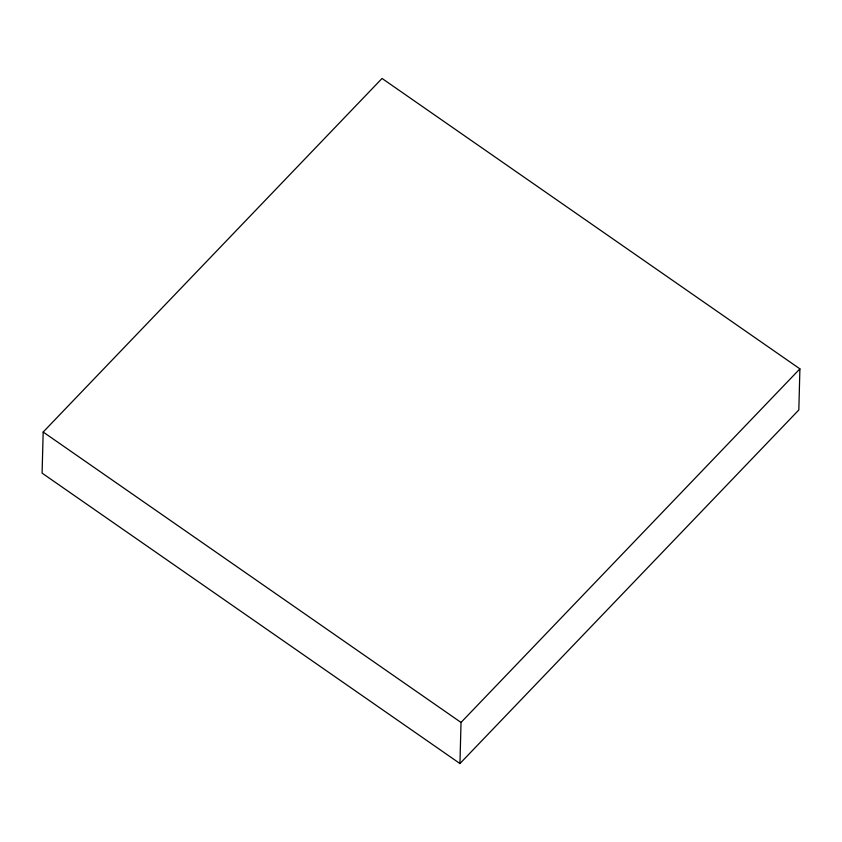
<?xml version="1.0" encoding="UTF-8"?>
<svg xmlns="http://www.w3.org/2000/svg" width="842" height="842" viewBox="0 0 842 842"><rect width="100%" height="100%" fill="white"/><g stroke="black" fill="none" stroke-linecap="round" stroke-linejoin="round"><path stroke-width="1.26" d="M43.174 432.03L42.1 473.141L459.953 763.547L798.826 409.97L799.9 368.859L382.047 78.453L43.174 432.03L461.027 722.447L459.953 763.547M461.027 722.447L799.9 368.859"/></g></svg>
